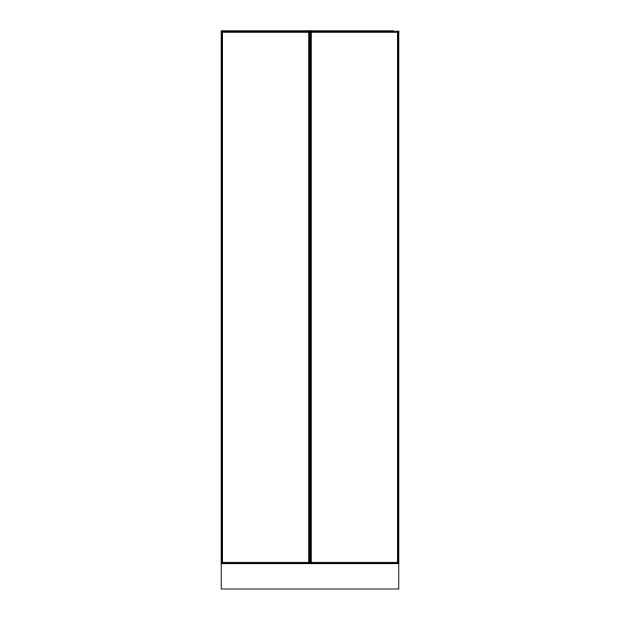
<?xml version="1.0" encoding="UTF-8"?>
<svg xmlns="http://www.w3.org/2000/svg" width="620" height="620" viewBox="0 0 620 620"><rect width="100%" height="100%" fill="white"/><g stroke="black" fill="none" stroke-linecap="round" stroke-linejoin="round"><path stroke-width="0.93" d="M393.444 31L221.224 31L221.224 589L398.776 589L398.776 563.634L221.224 563.634M222.495 32.271L308.729 32.271M311.271 32.271L397.505 32.271M398.009 32.271L398.776 32.271M222.495 562.371L308.729 562.371M311.271 562.371L397.505 562.371M398.009 562.371L398.776 562.371M398.521 31.256L398.521 563.386M397.505 31.256L397.505 563.386M311.271 31.256L311.271 563.386M308.729 31.256L308.729 563.386M222.495 31.256L222.495 563.386M309.744 31.256L221.479 31.256L221.479 563.386L309.744 563.386L309.744 31.256M398.776 31.256L310.256 31.256L310.256 563.386L398.776 563.386L398.776 31.256"/></g></svg>
